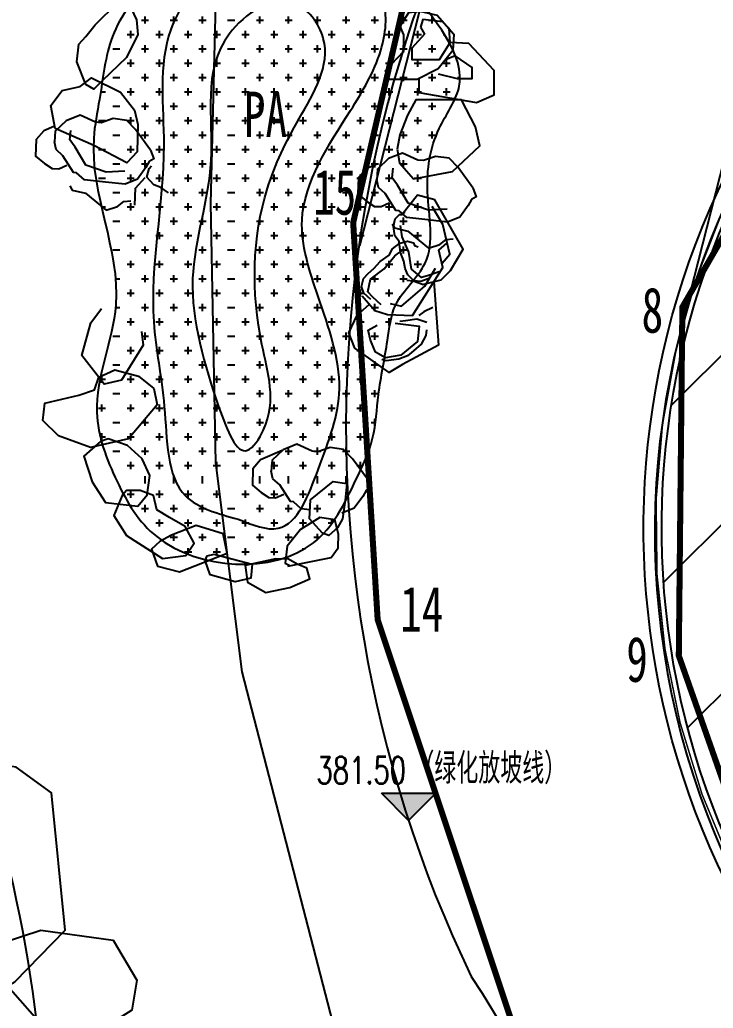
# Model space of a CAD drawing. Header units: millimetres. Extents: x -2430464 to 225692, y -180 to 1805330.
# Drawn here: x 7648 to 30649, y 1146066 to 1178829 of the extents above; entities that cross this region are included whole.
import ezdxf

# ---------------------------------------------------------------- set-up
doc = ezdxf.new("R2010")
doc.units = ezdxf.units.MM
doc.header["$LTSCALE"] = 1000
doc.linetypes.add('!4#10#$0${ Gas Line }', pattern=[0])
doc.layers.get('0').update_dxf_attribs({"linetype": 'CONTINUOUS'})
doc.layers.get('DEFPOINTS').update_dxf_attribs({"linetype": 'CONTINUOUS'})
for name, color, linetype in [('03LS-上木标注', 50, 'CONTINUOUS'), ('DIM_ELEV', 3, 'CONTINUOUS'), ('LP-002-文字说明', 254, 'CONTINUOUS'), ('LP-003设计水位线', 172, 'CONTINUOUS'), ('LP-005等高线', 252, 'CONTINUOUS'), ('LP-006铺装分隔线', 35, 'CONTINUOUS'), ('LP-007挡墙线', 36, 'CONTINUOUS'), ('LP-008景观石', 37, 'CONTINUOUS'), ('LP-009绿化边线', 82, 'CONTINUOUS'), ('LP-014绿化填充', 88, 'CONTINUOUS'), ('LP-10铺装填充', 251, 'CONTINUOUS'), ('PUB_TEXT', 7, 'CONTINUOUS'), ('ROAD', 2, 'CONTINUOUS')]:
    doc.layers.add(name, color=color, linetype=linetype)
doc.styles.add('_TCH_DIM', font='SIMPLEX.shx', dxfattribs={"width": 0.7, "bigfont": 'GBCBIG.shx'})
doc.styles.get("Standard").update_dxf_attribs({"font": 'tssdeng.shx', "width": 0.7, "bigfont": 'hztxt.shx'})
doc.styles.add('STYLE1', font='', dxfattribs={"width": 0.7})
doc.styles.add('TG_LINETYPE', font='SIMPLEX', dxfattribs={"width": 0.8, "height": 3, "bigfont": 'HZTXT'})
doc.styles.get('STYLE1').set_extended_font_data('SimSun')
doc.linetypes.add('TG_TYLG', pattern='A,2,-1.3,["TYLG",TG_LINETYPE,S=0.1,R=0,X=-1.2,Y=-0.15],0', length=3.3)
doc.dimstyles.get("Standard").update_dxf_attribs({"dimscale": 100, "dimtxt": 3.5, "dimasz": 1, "dimexe": 2.5, "dimexo": 3, "dimgap": 1.5, "dimtad": 1, "dimdec": 0, "dimzin": 0, "dimdsep": 46, "dimtxsty": 'Standard', "dimblk": 'ARCHTICK', "dimcen": 0.09, "dimadec": 0, "dimazin": 0, "dimtfac": 1, "dimtdec": 0, "dimtix": 1, "dimtmove": 2, "dimatfit": 3, "dimldrblk": 'ARCHTICK', "dimfxl": 0, "dimtolj": 1, "dimtzin": 0, "dimarcsym": 0})

# ---------------------------------------------------------------- blocks, each defined once
blk = doc.blocks.new('_ARCHTICK')
at = {"color": 0, "linetype": 'ByBlock', "const_width": 0.4}
blk.add_lwpolyline([(-0.5, -0.5), (0.5, 0.5)], dxfattribs=at)
blk = doc.blocks.new('*D376')
at = {"layer": '03LS-上木标注', "color": 0, "lineweight": -2, "transparency": 16777216}
for p, q in [((18930.66200637701, 1171338.470385754), (117465.1400003501, 1558616.669797622)), ((117403.4968705392, 1558374.3887118), (128068.9865864022, 1555660.78783445)), ((29596.15172224003, 1168624.869508404), (128130.6297162131, 1555903.068920272))]:
    blk.add_line(p, q, dxfattribs=at)
at = {"layer": 'DEFPOINTS', "color": 0, "transparency": 16777216}
for p in [(128068.9865864022, 1555660.78783445), (18856.69025060389, 1171047.733082768, -399665.2262947477), (29522.17996646691, 1168334.132205417, -399665.2262947477)]:
    blk.add_point(p, dxfattribs=at)
at = {"layer": '03LS-上木标注', "color": 0, "lineweight": -2, "transparency": 16777216, "xscale": 100, "yscale": 100, "zscale": 100}
for p, rotation in [((117403.4968705392, 1558374.3887118), 165.7252162124529), ((128068.9865864022, 1555660.78783445), 345.7252162124529)]:
    blk.add_blockref('_ARCHTICK', p, dxfattribs=dict(at, rotation=rotation))
at = {"layer": '03LS-上木标注', "color": 0, "transparency": 16777216, "insert": (122816.3777972249, 1557332.553684694), "char_height": 350, "attachment_point": 5, "rotation": 345.7252162124529}
blk.add_mtext('\\A1;11005', dxfattribs=at)

msp = doc.modelspace()

# ---------------------------------------------------------------- hatches: boundary and pattern name
at = {"layer": 'DIM_ELEV'}
msp.add_hatch(color=256, dxfattribs=at).paths.add_polyline_path([(20542.86559519172, 1152292.250267906), (19642.86559519172, 1153192.250267906), (21442.86559519172, 1153192.250267906)])
at = {"layer": 'LP-014绿化填充'}
h = msp.add_hatch(dxfattribs=at)
h.set_pattern_fill('CROSS', color=256, scale=300)
h.set_pattern_definition([(0, (-431392709.98357, -3168734513.621448), (476.25, 476.25), [238.125, -714.375]), (90, (-431392590.92107, -3168734632.683948), (-476.25, 476.25), [238.125, -714.375])])
edge = h.paths.add_edge_path()
edge.add_spline(control_points=[(18799.47684469819, 1163580.812387867), (18420.33457538486, 1162791.761766357), (17256.5454274714, 1160369.74600832), (12494.72745284438, 1160657.868198318), (10797.83616837859, 1163524.88874094), (9788.3949085176, 1166211.412971897), (11626.70171770453, 1170013.054624958), (9737.656305521727, 1173504.919429226), (10370.57697996497, 1176452.998450203), (10545.67563214898, 1178414.556660099), (12258.96540734172, 1180574.339799328), (14076.32160559297, 1183022.723512096), (17184.32386472821, 1183167.117007179), (19375.34519258142, 1181914.563703937), (20682.18039926887, 1179542.898614807), (22921.1385718286, 1177227.665068073), (21318.66559055448, 1175052.69834177), (21029.59491208196, 1173084.980122967), (21559.53536596894, 1170824.459871216), (20003.38131859899, 1169601.912249489), (19843.81615385413, 1167981.688839359), (19512.31968483329, 1166539.883153362), (19446.65041306615, 1164923.735089703), (19017.01112130284, 1164032.208632393), (18799.47684469819, 1163580.812387867)], knot_values=[0, 0, 0, 0, 2515.550195977441, 7721.560626854415, 9970.497323696998, 12360.26185055907, 15977.22457488549, 21552.32912555723, 22853.82210145747, 24978.42670490005, 27293.75269725706, 31012.90188657388, 33486.10108507417, 35898.07058697659, 38108.21899582459, 41898.38622875416, 43376.07166953266, 45513.5099177184, 47877.59241175749, 49565.112733535, 50769.82801405127, 52603.47124922166, 54053.63325489884, 55540.91512231234, 55540.91512231234, 55540.91512231234, 55540.91512231234], degree=3, periodic=0)
at = {"layer": 'LP-10铺装填充'}
h = msp.add_hatch(dxfattribs=at)
h.set_pattern_fill('ANSI31', color=256, scale=2500)
h.set_pattern_definition([(45, (-431392709.98357, -3168734513.621448), (-2806.33003783411, 2806.33003783411), [])])
h.paths.add_polyline_path([(53455.80994597077, 1184360.071848316, 0.1972856237545057), (68900.97775951028, 1207395.808173103), (65964.67209330201, 1207213.519665642, -0.2860568635182021), (55129.0711697042, 1192894.149955673, -0.5355961637886533), (53290.77582010627, 1194200.021476669, -0.09709047921398446), (54710.0502667129, 1200433.621182365, 0.1826362802876439), (55286.94630399346, 1210697.244932575), (52549.45638290048, 1209647.957209511, -0.2347049260115119), (39011.00178912282, 1182523.491726799, 0.04310037838153837), (35116.50995030999, 1178738.841318531, 0.4023658736452924), (37222.55331042409, 1143019.360536022, -0.5284160518899349), (31515.90367552638, 1104811.335152073, 0.2296549470208026), (13135.68010941148, 1081564.77652113), (17096.27299770713, 1080271.733916683, -0.2144224133577083), (30760.37082239985, 1100170.348808689, 0.01460456588740765), (32810.66580381989, 1101324.193987293, 0.0291510412625303), (36349.6420006454, 1103745.792078419, 0.03628064005595569), (40223.00884613395, 1107218.43616478, 0.05774900820376479), (45329.65842458606, 1113908.168418331, 0.03425214741280547), (47544.61795625091, 1118288.700508995, 0.06286253479526908), (50016.32091030478, 1127078.924196644, 0.01682141515811095), (50397.51459267735, 1130381.62763731, 0.03311523684570507), (50496.02624461055, 1136920.549285335, 0.02048942693855011), (50123.57656732202, 1140952.413714333, 0.02893177093749365), (49039.00012519956, 1146563.542067451, 0.04257329009585877), (46285.76420864463, 1154501.052810593, -0.3416104956140731)])
h.paths.add_polyline_path([(42670.58627340198, 1178217.77540247, -0.1367823671376131), (42012.12568023801, 1173058.867275639, 0.2221388542716506), (42567.30894061923, 1158590.046852512, -0.1389813799986412), (45416.66892400384, 1144485.74134676, -0.557115960791731), (41747.4297644794, 1142587.789861603, -0.3649090055769925), (33241.73898246884, 1167276.097388668, -0.1270990720777552), (41225.23711034656, 1178758.085328026, -0.5913882296155966)], flags=16)
h.paths.add_polyline_path([(35857.83650448918, 1158266.504770203), (37659.17728659511, 1158266.504770203), (37659.17728659511, 1160582.705887718), (35857.83650448918, 1160582.705887718)], flags=8)

# ---------------------------------------------------------------- linework, layer by layer
at = {"layer": '03LS-上木标注', "color": 6}
for points in [[(30538.01643005013, 1232845.378551884), (24952.01643005013, 1221115.378551884), (18958.01643005013, 1207913.378551884), (15992.01643005013, 1196642.378551884), (14301.01643005013, 1185985.378551884), (13974.01643005013, 1172738.378551884)], [(13974.01643005013, 1172738.378551884), (14137.01643005013, 1164151.378551884), (15014.01643005013, 1157216.378551884), (18026.01643005013, 1145600.378551884), (20117.01643005013, 1136409.378551884), (20772.01643005013, 1131597.378551884), (19417.01643005013, 1123890.378551884), (14152.01643005013, 1114760.378551884), (7855.016430050135, 1107146.378551884), (3830.016430050135, 1095740.378551884), (-3856.983569949865, 1070559.378551884), (-12127.98356994987, 1043031.378551884), (-20867.98356994987, 1010792.378551884)]]:
    msp.add_lwpolyline(points, dxfattribs=at)
at = {"layer": '03LS-上木标注', "color": 1, "const_width": 200}
for points in [[(26339.01643005013, 1124642.378551884), (26339.01643005013, 1124642.378551884), (26955.01643005013, 1136661.378551884), (19519.01643005013, 1158945.378551884), (18707.01643005013, 1172103.378551884), (21664.01643005013, 1184873.378551884), (31475.01643005013, 1198844.378551884)], [(33786.01643005013, 1176490.378551884), (29625.01643005013, 1169304.378551884), (29507.01643005013, 1157750.378551884), (32881.01643005013, 1148164.378551884), (38359.01643005013, 1141244.378551884)]]:
    msp.add_lwpolyline(points, dxfattribs=at)
at = {"layer": 'DIM_ELEV'}
for p, q in [((20542.86559519172, 1152292.250267906), (19642.86559519172, 1153192.250267906)), ((19642.86559519172, 1153192.250267906), (21442.86559519172, 1153192.250267906)), ((20542.86559519172, 1152292.250267906), (21442.86559519172, 1153192.250267906))]:
    msp.add_line(p, q, dxfattribs=at)
at = {"layer": 'LP-003设计水位线', "elevation": -399665.2262947477}
msp.add_lwpolyline([(8508.649878054857, 1137446.170067711, 0.0867413854629214), (6525.81029060483, 1153593.127810402, -0.01309216471570191), (4556.612926989794, 1160734.612183018, -0.02570050870912087), (3097.131999641657, 1168263.251828594, -0.04900387943630512), (2616.256006866693, 1179661.666282577, -0.02357281351773768), (3829.159181326628, 1191406.852322979, -0.02401152395363129), (5715.680326789618, 1200807.2645611, -0.02156010205968216)], format="xyb", dxfattribs=at)
at = {"layer": 'LP-005等高线', "linetype": '!4#10#$0${ Gas Line }'}
for points in [[(18799.47684469819, 1163580.812387867), (17394.1715670526, 1161494.401626511), (12192.10531136394, 1161697.012775822), (10876.72819295526, 1163521.156219406), (10205.60810771585, 1165814.749977035), (10833.79024764895, 1169376.744719906), (10099.81974497437, 1174903.323955936), (10293.01366266608, 1176190.398187084), (10722.3394433558, 1178271.173065586), (11967.4056763351, 1180223.234674854), (14672.1741963923, 1182775.938720627), (17140.8108535111, 1182926.096406383), (19244.52864786983, 1181746.279335899), (20554.00179883838, 1179965.819828911), (22206.92483982444, 1176555.070193691), (21562.93616881967, 1175225.095436973), (21176.5214972198, 1173122.876141472), (21090.96764114499, 1170760.342210216), (20118.69826033711, 1169381.060843868), (19845.9014082253, 1168207.638164444), (19545.52364453673, 1166398.76539032), (19352.30289062858, 1164961.533473415), (18799.47684469819, 1163580.812387867)], [(14890.02492186427, 1162276.796877785), (13145.61885872483, 1163047.054760857), (12442.90491607785, 1166006.397758408), (12091.54514852166, 1168815.265688343), (12425.00362017751, 1174675.084755344), (12659.07942125201, 1178508.394158764), (15068.38916119933, 1181049.750045223), (17946.18045529723, 1181016.311953468), (19686.24121794105, 1179494.841012402), (19619.31687942147, 1177806.177176399), (18615.43502494693, 1175816.563204689), (17010.77203610539, 1172197.724936886), (17546.17233636975, 1169656.369050903), (18248.88627907634, 1166596.709340973), (17546.06048825383, 1163915.904210014), (16224.28383162618, 1161976.448594017), (14890.02492186427, 1162276.796877785)], [(14246.50298205018, 1165976.587964458), (13381.62404033542, 1170248.742035789), (13987.53900465369, 1174161.135218544), (14593.45956131816, 1178352.982446594), (16737.48227480054, 1179377.657837791), (17716.27659007907, 1178213.255423946), (16915.6955191195, 1175553.566265984), (15863.21005257964, 1173245.594760818), (15679.22544386983, 1168060.51218359), (15734.23795476556, 1165238.464435978), (15202.43916478753, 1164560.44091074), (14246.50298205018, 1165976.587964458)]]:
    msp.add_spline(points, degree=3, dxfattribs=at)
at = {"layer": 'LP-006铺装分隔线', "elevation": -399665.2262947477}
msp.add_lwpolyline([(47294.95846328139, 1227512.208491726, -0.2757091048627553), (48699.35011401772, 1194417.050298138, -0.05922283175591461), (36741.2096952498, 1180759.344135685, 0.4522948770143206), (38554.6553363502, 1141366.234145565, -0.4579997972675119), (34085.52921906114, 1106429.266914768, 0.1615818119041884), (15636.49764487147, 1089210.861833019, 0.2550718393061467)], format="xyb", dxfattribs=at)
at = {"layer": 'LP-007挡墙线', "linetype": 'Continuous', "elevation": -432010.2262947477, "flags": 128}
for points in [[(12549.82145491242, 1081694.27415411, -0.2296549470197999), (31254.76629278064, 1105351.527031822, 0.5284160518901749), (36814.97022798657, 1142579.046976013, -0.4023901556871639), (34661.44230189919, 1179129.888894482, 141.6804099085631)], [(13135.68010941148, 1081564.77652113, -0.2296549470198147), (31515.90367540717, 1104811.335152073, 0.5284160518939279), (37222.55331030488, 1143019.360536022, -0.4023901556817155), (35117.91130396724, 1178740.484156055, -0.4023901556817155)]]:
    msp.add_lwpolyline(points, format="xyb", dxfattribs=at)
at = {"layer": 'LP-008景观石', "color": 37, "linetype": 'Continuous', "elevation": -399665.2262947477, "flags": 128}
for points in [[(10152.51979550719, 1178656.121975822), (10889.22827157378, 1179392.363939209), (11268.10172984004, 1179371.329502983), (11520.68721988797, 1178824.404804153), (11562.78320941329, 1178340.590754433), (11183.90975114703, 1177583.314355774), (10384.05729088187, 1176804.999850197), (10110.42380622029, 1176531.541171951), (9836.790321201086, 1176678.789564056), (9542.108841508627, 1177436.065963669), (9605.252825468779, 1178025.059533997), (9836.790321320295, 1178277.483776016)], [(9647.348814457655, 1176615.68258564), (10026.22227331996, 1176910.179370804), (10994.46824482083, 1176426.361651344), (11457.54323598742, 1175837.368080063), (11562.78320947289, 1175353.554031296), (11541.73521468043, 1174449.029239578), (11204.95774576068, 1174091.425475998), (10110.42380610108, 1174659.380940361), (8826.448360174894, 1175227.340074463), (8679.10284331441, 1175984.616474075), (9057.985855728388, 1176489.468629761)], [(12200.74867299199, 1166065.374488277), (11259.66276171803, 1164933.504243298), (9999.141726523638, 1164656.792858524), (8932.6268863976, 1165033.453953667), (8409.971030265093, 1165547.729154987), (8485.004998236895, 1166120.283832474), (9606.017928153276, 1166389.16178648), (10122.96598437428, 1166566.456937714), (10272.36487916112, 1166986.683230801), (10802.05942681432, 1167230.585723801), (11588.13650849462, 1167011.154184742), (12096.61892703176, 1166603.159366054)], [(10326.19680318236, 1164849.53072731), (9773.61767449975, 1164361.018705292), (10049.90723869205, 1163511.427154465), (10496.2240897119, 1162831.755382461), (11558.885078758, 1162704.31554882), (11877.68146458268, 1163086.631380005), (11962.69510808587, 1163723.823207779), (11707.65417763591, 1164276.058816833), (11218.83050498366, 1164722.094564361), (10581.23773309588, 1164934.490616722)], [(17684.6636377871, 1161814.846290512), (17253.88198378682, 1162285.722564621), (17294.26776382327, 1162918.040246887), (18048.13565817475, 1163523.447357101), (18492.38879314065, 1163456.181939049), (18438.54108634591, 1162904.584960861), (18357.76952621341, 1162285.722564621), (18182.76447942853, 1161989.742982788), (17900.05446466804, 1161734.125586433)], [(11042.64073202014, 1163055.246724052), (10765.62504562736, 1162395.07520668), (11191.81110909581, 1161734.903688354), (12385.12635460496, 1160968.253366394), (13152.25553658605, 1161074.735840721), (13429.28077748418, 1161479.356027527), (13130.94957754016, 1162033.045072479), (12619.53012284636, 1162331.18645565), (12193.34405919909, 1162586.73778717), (12086.79515466094, 1163055.246724052), (11639.30313178897, 1163225.614277763), (11191.8111089766, 1163225.61427681)], [(16540.90624430776, 1160720.016925735), (17980.08079400659, 1161002.291643066), (18208.73290863633, 1161324.895514412), (18222.18528106809, 1161781.916441841), (18101.13303747773, 1162252.374303741), (17603.48124524951, 1162333.025271339), (16957.8629103601, 1161929.774103088), (16514.01105371118, 1161378.661602898), (16446.75874564052, 1160814.108498497), (16581.26336148381, 1160746.901804848)], [(12299.396143049, 1161537.720991058), (12022.24669715762, 1161278.106648369), (12215.04174235463, 1160721.488712234), (12943.38070252538, 1160528.81313221), (14528.60139229894, 1161149.657484932), (14400.07773181796, 1161791.910643501), (13500.3547822535, 1162070.217776222), (12686.32382699847, 1161749.093031807)], [(14095.66048023105, 1161112.08838932), (15357.75671198964, 1160790.053413315), (15317.47602847219, 1160320.417695923), (14793.83669868112, 1160199.654121323), (13961.39471974969, 1160427.762687607), (13800.27198621631, 1160910.816987915), (13867.40964332223, 1161058.417728348)], [(16136.50385186076, 1160964.487648888), (15129.50587555766, 1160736.37908165), (15196.63397839665, 1160186.235538406), (15814.25838491321, 1159850.781979484), (16606.4292344749, 1160011.801302833), (17264.3343243897, 1160293.58053009), (17170.34924790263, 1160655.871254845), (16848.11333480477, 1160790.053412361), (16566.14855131507, 1160951.072736664)], [(7484.808343023062, 1146942.837755127), (9152.914528340101, 1148650.54957859), (8705.369001835585, 1153204.454896374), (7525.49502196908, 1154058.309282703), (5938.762194424868, 1154302.270730419), (4311.342687934637, 1153082.472647591), (4148.595972031355, 1151822.017882748), (4596.141498595476, 1150805.521514339), (5328.477893918753, 1150195.625523491), (5287.79121491313, 1149179.129155083), (4758.880272418261, 1148040.653588695), (5165.73117813468, 1147146.136418743), (5531.903346687555, 1146861.518289013), (6339.005386382341, 1146560.635657234), (7103.490849882364, 1146735.71932785)], [(8345.280377238989, 1148653.121512337), (10748.97916314006, 1148321.784505768), (11536.40101721883, 1146996.439528866), (11370.62841334939, 1146002.428508682), (10127.32991287112, 1145215.50540535), (8303.83126977086, 1145588.258775158), (6770.436669141054, 1147327.776535911), (7060.540711432695, 1148238.951779289)]]:
    msp.add_lwpolyline(points, close=True, dxfattribs=at)
at = {"layer": 'LP-008景观石', "color": 37, "linetype": 'Continuous', "flags": 128}
for points in [[(20265.61982360482, 1178614.728051586), (20556.99701490998, 1179072.821457786), (20920.97196009755, 1179115.117519779), (21489.10973909497, 1178981.516436977), (22048.43014922738, 1178352.72966568), (22013.48939624429, 1177811.275690002), (21524.07732829452, 1177199.957816048), (20824.94023373723, 1176850.638327999), (19916.05127635598, 1176850.638327999), (19776.20775571465, 1177147.562816067), (20387.96613153815, 1177793.818485184), (20387.96613153815, 1178335.272460861), (20265.61982360482, 1178614.728051586)], [(20934.21730455756, 1178587.659445209), (21076.74444678426, 1178346.637767715), (20649.16302010417, 1177886.494845314), (20649.16302010417, 1177514.000420494), (21570.10143843293, 1177514.000420494), (21679.72738006711, 1177689.297417087), (21919.32078531384, 1178072.41845314), (21885.67161956429, 1178535.702445908), (21684.2396170795, 1178762.15185873), (21021.91805788875, 1178839.637184544), (20934.21730455756, 1178587.659445209)], [(20882.14000412822, 1176879.217836304), (20886.55618527532, 1176422.26447813), (22793.43033662438, 1176085.994046135), (23382.32425656915, 1176338.205639763), (23382.32425656915, 1177150.848465366), (22541.06256303191, 1178047.561822338), (21919.32078531384, 1178072.41845314)], [(21526.06320825219, 1177036.692610664), (22159.29055675864, 1176878.502038402), (22651.78878948092, 1176878.502038402), (22651.78878948092, 1177247.617271824), (22088.92599889636, 1177634.318329735), (21768.7833622992, 1177505.616753025)], [(11983.19209548831, 1174510.770886822), (11491.53682395816, 1175188.187003536), (11194.29768058658, 1175495.608987255), (10746.02300044894, 1175555.663413448), (10345.9369790256, 1175416.739549084), (10156.25434610248, 1175433.942067547), (9646.374114245176, 1175666.575923366), (9186.737657755613, 1175483.132697506), (8824.055628031492, 1175135.998521252), (8797.204236716032, 1174777.945720119)], [(8776.435015708208, 1175292.125697536), (8443.625972777605, 1175148.282262249), (8189.743790894747, 1174857.153960628), (8169.167923480272, 1174313.695327206), (8467.38888552785, 1174065.076033993), (8719.76017215848, 1173897.542550487), (8941.879650384188, 1173891.724709911), (9209.103868991137, 1174011.306041164)], [(11983.19209548831, 1174510.770886822), (12091.39419910312, 1174218.61830656), (11943.5417341888, 1174132.615626736), (11829.31116315722, 1173932.770205898), (11550.29060837626, 1173545.10492651), (11141.57134696841, 1173379.70238821), (10494.8279697597, 1173448.975594921), (9790.790633887053, 1173526.681683941), (9533.912479370832, 1173756.939593716), (9434.01248523593, 1173767.349460049), (9076.667231291533, 1174324.199178142), (8852.699888914824, 1174524.370692654), (8797.204236716032, 1174777.945720119)], [(22675.8675993979, 1173255.500806732), (22184.21232786775, 1173932.916923447), (21886.97318449616, 1174240.338907165), (21438.69850435853, 1174300.393333359), (21038.61248293519, 1174161.469468994), (20848.92985001206, 1174178.671987457), (20339.04961815476, 1174411.305843277), (19879.4131616652, 1174227.862617416), (19516.73113194108, 1173880.728441162), (19489.87974062562, 1173522.67564003)], [(19469.1105196178, 1174036.855617447), (19136.30147668719, 1173893.012182159), (18882.41929480433, 1173601.883880539), (18861.84342738986, 1173058.425247116), (19160.06438943744, 1172809.805953903), (19412.43567606807, 1172642.272470398), (19634.55515429378, 1172636.454629822), (19901.77937290072, 1172756.035961075)], [(22675.8675993979, 1173255.500806732), (22784.0697030127, 1172963.348226471), (22636.21723809838, 1172877.345546646), (22521.98666706681, 1172677.500125809), (22242.96611228585, 1172289.83484642), (21834.246850878, 1172124.432308121), (21187.50347366929, 1172193.705514831), (20483.46613779664, 1172271.411603851), (20226.58798328042, 1172501.669513626), (20126.68798914552, 1172512.079379959), (19769.34273520112, 1173068.929098053), (19545.37539282441, 1173269.100612564), (19489.87974062562, 1173522.67564003)], [(21001.69066551328, 1170054.648031635), (21626.57896926999, 1170207.964981956), (21939.13202646375, 1170521.610004349), (22355.96546676755, 1171228.942620201), (22355.96546676755, 1171228.942620201), (22355.96546676755, 1171228.942620201), (22355.96546676755, 1171228.942620201), (21418.32584741712, 1172864.008947296), (20839.79365327954, 1173010.332053108), (20328.97771337628, 1172369.376707954)], [(19000.13848331571, 1169678.437813206), (19426.04661300778, 1169196.158075733), (19848.94887807965, 1169064.947222633), (20668.95214298368, 1169024.152715607), (20668.95214298368, 1169024.152715607), (20668.95214298368, 1169024.152715607), (20668.95214298368, 1169024.152715607), (21681.8042319119, 1170613.725171966), (21542.80729654431, 1171194.061111851), (21811.82391384244, 1171427.016056461)], [(21385.58414486051, 1170148.836668415), (21538.55405071378, 1168045.08417408), (20346.24052932858, 1167402.814803524), (19895.05058076978, 1167134.953272266), (18766.89621809125, 1167941.472559853), (18565.94850614667, 1168453.499432964), (18836.82617786527, 1169033.606758518), (19248.52098730206, 1169397.180329246)], [(21001.69066551328, 1170054.648031635), (20691.40710762143, 1170162.292984409), (20488.78814390302, 1170186.267470283)], [(21345.64683929086, 1169289.518840237), (21048.57645717263, 1169149.474170132), (20886.97795549035, 1169024.914365215)]]:
    msp.add_lwpolyline(points, dxfattribs=at)
at = {"layer": 'LP-008景观石', "color": 37, "linetype": 'Continuous', "elevation": -399665.2262947477, "flags": 128}
for points in [[(20169.57861432433, 1174542.801496906), (20242.60342612863, 1174083.492697639), (20703.16749057174, 1173552.797491474), (22005.03598824143, 1173801.041195793), (22904.96164956689, 1174647.405775471), (22763.80315431952, 1175282.179210586), (22295.36318019032, 1176173.826406403), (20787.53054890037, 1176173.826406403), (20505.21355846524, 1175670.096309585), (20258.15935561061, 1175017.690279407), (20169.57861432433, 1174542.801496906)], [(11689.91768601537, 1168491.256194992), (11740.08842214942, 1168039.990508957), (11028.00122711062, 1166887.805512352), (10451.54604837298, 1166752.25800602), (9705.550849348307, 1167701.112568779), (10010.73244056106, 1168785.518306656), (10362.45149710774, 1169254.182864113)], [(19176.34611657262, 1163602.325508995), (18684.69084504247, 1164279.741625709), (18387.45170167089, 1164587.163609428), (17939.17702153325, 1164647.218035622), (17539.09100010991, 1164508.294171257), (17349.40836718678, 1164525.49668972), (16839.52813532948, 1164758.13054554), (16379.89167883992, 1164574.687319679), (16017.2096491158, 1164227.553143425), (15990.35825780034, 1163869.500342293)], [(16353.84956410527, 1164549.761607094), (15636.77999386191, 1164239.836884422), (15382.89781197906, 1163948.708582802), (15362.32194456458, 1163405.249949379), (15660.54290661216, 1163156.630656166), (15912.91419324279, 1162989.097172661), (16135.0336714685, 1162983.279332085), (16402.25789007545, 1163102.860663338)], [(17273.0812112987, 1162586.323693199), (16983.94465497136, 1162618.236306114), (16727.06650045514, 1162848.494215889), (16627.16650632024, 1162858.904082222), (16269.82125237584, 1163415.753800316), (16045.85390999913, 1163615.925314827), (15990.35825780034, 1163869.500342293)], [(19176.34611657262, 1163602.325508995), (19284.54822018743, 1163310.172928734), (19136.6957552731, 1163224.170248909), (19022.46518424153, 1163024.324828072), (18743.44462946057, 1162636.659548683), (18334.72536805272, 1162471.257010384)]]:
    msp.add_lwpolyline(points, dxfattribs=at)
at = {"layer": 'LP-008景观石'}
for points in [[(11129.4926802814, 1173810.593196316), (10510.01568552852, 1173778.94086401), (9839.908464163542, 1174005.665587826), (9482.315442055464, 1174605.840123577), (9308.60538622737, 1174848.73556654), (9345.381277531385, 1175160.944690151)], [(12584.5037855804, 1173098.044751568), (12330.28301307559, 1173266.463822765), (12095.28758212924, 1173357.097930355), (11865.9008640945, 1173609.456807537), (11938.04329964519, 1173896.578147335), (12014.41615316272, 1173983.085420055)], [(11468.90458032489, 1172681.732541485), (11489.24119350314, 1173249.331403179), (11810.08015462756, 1173605.88248579)], [(21822.16818419099, 1172555.323116226), (21202.6911894381, 1172523.67078392), (20532.58396807313, 1172750.395507736), (20174.99094596505, 1173350.570043487), (20001.28089013696, 1173593.46548645), (20038.05678144097, 1173905.674610062)], [(9309.409919947386, 1173320.250743313), (9381.407172650099, 1173183.157151623), (9825.924550503492, 1173080.338233395)], [(9825.924550503492, 1173080.338233395), (10515.92736575007, 1172518.91159193), (10886.44821450114, 1172639.627101345), (11096.90111586452, 1172800.717824383), (11329.5520837009, 1172825.785415096)], [(21659.60768774152, 1170758.19058506), (21909.16876104474, 1171056.383832855), (21678.92009094357, 1172048.135675354), (21322.51015880704, 1172638.840307636)], [(21244.10699680448, 1170262.916114731), (20949.86843660474, 1170150.941421432), (20722.364459306, 1170179.11587183), (20514.83731296659, 1170369.692872925), (20435.1798351109, 1170580.716600819), (20385.92238786817, 1170824.250862045), (20273.61717966199, 1171118.465336246), (20232.23800876737, 1171479.749488754), (20087.65064647794, 1171672.426416321), (20042.33762672544, 1171974.841878815), (20096.94570615888, 1172231.400922222), (20238.8108227551, 1172376.637020988), (20328.97771337628, 1172369.376707954), (20425.6703479588, 1172455.9109935)], [(20002.08542385697, 1172064.980663223), (20074.08267655969, 1171927.887071533), (20518.60005441308, 1171825.068153305)], [(21560.45919445157, 1170474.372606201), (21205.34312513471, 1170350.151990814), (20975.99576213956, 1170282.91194622), (20644.39607599378, 1170564.709363861), (20547.76332691312, 1171120.805084152), (20333.45758369565, 1171632.109827919), (20273.77547577024, 1172005.536300583)], [(20518.60005441308, 1171825.068153305), (21208.60286965966, 1171263.641511841), (21579.12371841073, 1171384.357021255), (21789.5766197741, 1171545.447744293), (22022.22758761048, 1171570.515335007)], [(19297.14669445157, 1169560.423428936), (19061.36554554105, 1169769.042488499), (18980.69648483396, 1169983.621989174), (19053.14106205106, 1170255.906569881), (19203.0610935986, 1170424.430489941), (19395.88930729032, 1170581.122903747), (19604.33358648419, 1170817.185605926), (19905.10984781384, 1171021.567881985), (20008.635299474, 1171239.081984444), (20255.44553354383, 1171419.617549343), (20508.03125169873, 1171490.363855762), (20702.52959468961, 1171432.143325729), (20737.96085622907, 1171348.912285252), (20859.49516037107, 1171303.447341366)], [(19631.3049800694, 1169378.40474741), (19356.41415670514, 1169635.257269783), (19190.38119247556, 1169807.171468658), (19286.01615932584, 1170231.697192593), (19733.68340471387, 1170575.462192459), (20087.04763105512, 1171002.654438896), (20390.08079364896, 1171228.8848242)], [(19928.71251037717, 1169422.357337875), (20308.68401029706, 1169339.764349384), (21080.17569902539, 1170004.13378088), (21437.88940599561, 1170594.049796982)]]:
    msp.add_lwpolyline(points, dxfattribs=at)
at = {"layer": 'LP-008景观石', "elevation": 399665.2262947477}
for points in [[(20102.96823528409, 1168768.550755901), (20899.66632440686, 1168675.021973534), (20839.36677721143, 1168161.377582474), (20286.53590896726, 1167710.067063255), (19774.63685968518, 1167620.982075615), (19445.34442356229, 1167816.953041), (19286.73395755887, 1168204.416472359), (19208.23167827725, 1168535.468492432), (19502.05999544263, 1168706.186882896)], [(21150.13635233045, 1168798.178800983), (20819.20867660642, 1168903.913784428), (20440.92672374845, 1168851.909619732), (20256.08820751309, 1168826.499016685)], [(21138.37275770307, 1168547.041771812), (21114.94819572568, 1168363.037547035), (20965.40477207303, 1168076.853917046), (20709.65194824338, 1167860.745485229), (20505.61944893003, 1167688.340180798), (20224.44793394208, 1167579.78302948), (19805.89216163754, 1167520.788089676), (19659.96994856, 1167564.59484951)]]:
    msp.add_lwpolyline(points, dxfattribs=at)
at = {"layer": 'LP-009绿化边线', "linetype": 'Continuous', "elevation": -399665.2262947477, "flags": 128}
msp.add_lwpolyline([(37218.87103721499, 1216825.54136364, -0.2136102248323942), (36691.98301503062, 1201670.717016144, -0.05681290287592612), (27220.93883487582, 1191026.459842606, 0.2835167226331976), (22622.17431464791, 1147113.481661243, -0.3441731717242593), (19733.52824798226, 1109549.354723377, 0.2659621937557984), (3698.913586288691, 1072186.805090351, 0.1549370338693077)], format="xyb", dxfattribs=at)
at = {"layer": 'ROAD', "linetype": 'TG_TYLG', "ltscale": 0.2, "const_width": 50, "elevation": -432010.2262947477}
msp.add_lwpolyline([(12940.39389124513, 1081607.942398472, -0.2296549470206145), (31428.85788109899, 1104991.399112148, 0.5284160518955066), (37086.69228264689, 1142872.589349193, -0.4023901556848265), (34965.75496980548, 1178870.285735531, -0.4023901556848265)], format="xyb", dxfattribs=at)

# ---------------------------------------------------------------- texts
at = {"layer": 'LP-002-文字说明', "color": 3, "insert": (15083.8913218081, 1176446.878333015, -275765.2262947477), "char_height": 1500, "width": 10368.11015280546, "attachment_point": 1, "style": 'STYLE1'}
msp.add_mtext('PA', dxfattribs=at)
at = {"layer": 'LP-009绿化边线', "style": 'STYLE1', "width": 0.7}
for s, p in [('15', (17377.98536404967, 1172365.828917904)), ('8', (28273.58295324445, 1168458.222102089)), ('14', (20269.7534430325, 1158550.167423172)), ('9', (27764.98830845952, 1156884.103731556))]:
    msp.add_text(s, height=1500, dxfattribs=at).set_placement(p)
at = {"layer": 'PUB_TEXT', "color": 7, "style": '_TCH_DIM'}
msp.add_text('（绿化放坡线）', height=1012.765957446808, dxfattribs=at).set_placement((20670.06479105353, 1153507.250267906))
at = {"layer": 'PUB_TEXT', "color": 7, "style": '_TCH_DIM', "width": 0.7058823529411765}
msp.add_text('381.50', height=892.5, dxfattribs=at).set_placement((17490.06479105353, 1153507.250267906))

# ---------------------------------------------------------------- dimensions: what is measured, and where the dimension line sits
at = {"layer": '03LS-上木标注'}
dim = msp.add_aligned_dim(p1=(18856.69025060395, 1171047.733082768, -399665.2262947477), p2=(29522.17996646697, 1168334.132205417, -399665.2262947477), distance=399666.6251462066, dimstyle='Standard', override={"dimfxl": 100}, dxfattribs=at)
dim.commit()
dim.dimension.update_dxf_attribs({"geometry": '*D376', "text_midpoint": (122816.3777972249, 1557332.553684694)})

doc.saveas('drawing.dxf')
